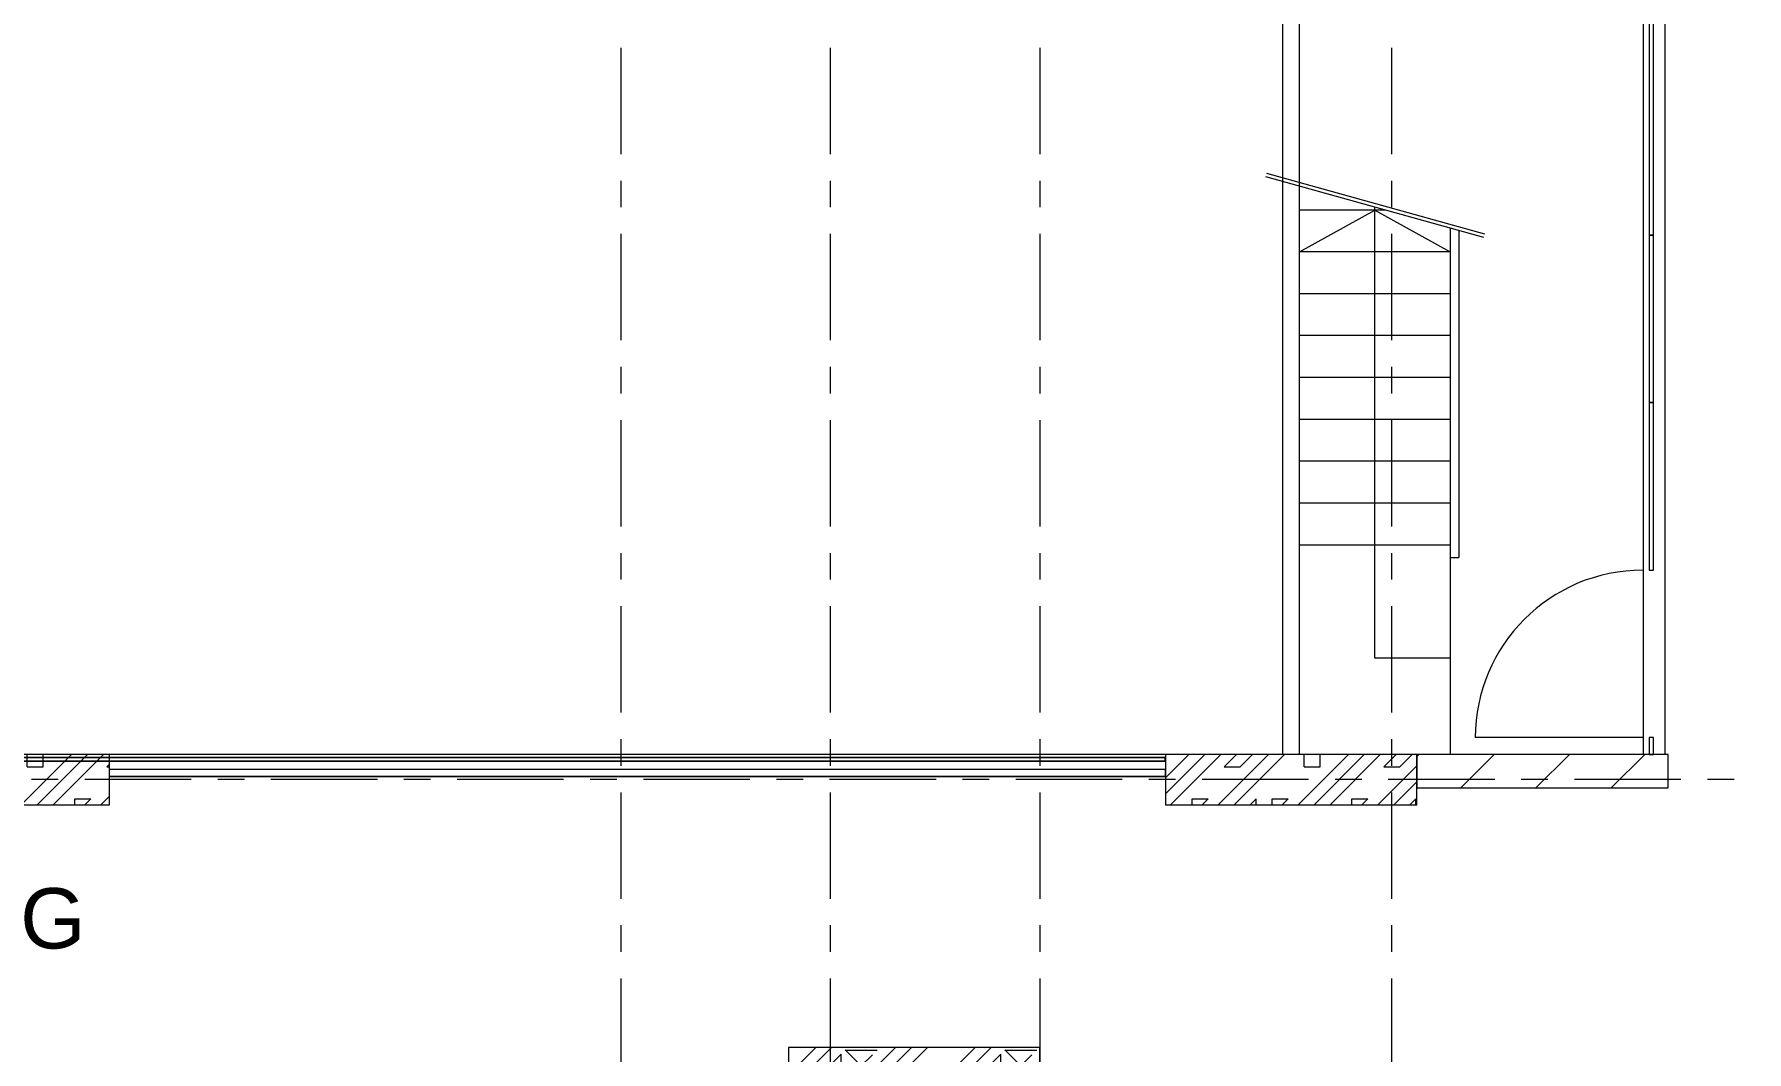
# Model space of a CAD drawing. Header units: millimetres. Extents: x -20144 to 117583, y -11426 to 48263.
# Drawn here: x 19951 to 30170, y 9825 to 15899 of the extents above; entities that cross this region are included whole.
import ezdxf

# ---------------------------------------------------------------- set-up
doc = ezdxf.new("R2010")
doc.units = ezdxf.units.MM
doc.linetypes.add('Grid Line', pattern=[22.225, 12.7, -3.175, 3.175, -3.175])
for name, color, linetype, lineweight in [('A-DOOR', 31, 'Continuous', 5), ('CHU', 181, 'Continuous', 5), ('CUA', 31, 'Continuous', 9), ('HATCH-TUONG', 152, 'Continuous', 9), ('KINH', 152, 'Continuous', 5), ('NET CAT', 3, 'Continuous', 5), ('NET THAY 1', 41, 'Continuous', 5), ('NET-CAT', 3, 'Continuous', 9), ('NET-THAY', 2, 'Continuous', 15), ('TRUC', 225, 'Continuous', 5)]:
    doc.layers.add(name, color=color, linetype=linetype, lineweight=lineweight)
doc.styles.add('Arial', font='arial.ttf', dxfattribs={"height": 360})
pattern_1 = [(45, (95.25, 0), (-476.246, 476.246), []), (45, (190.5, 0), (-476.246, 476.246), []), (45, (0, 0), (-476.246, 476.246), []), (45, (476.25, 0), (-476.246, 476.246), []), (45, (571.5, 0), (-476.246, 476.246), []), (0, (381, 95.25), (0, 952.5), [95.25, -857.25]), (0, (476.25, 190.5), (0, 952.5), [95.25, -857.25]), (45, (381, 95.25), (0, 952.491), [134.684, -1212.342]), (45, (476.25, 95.25), (0, 952.491), [134.684, -1212.342]), (0, (381, 95.25), (0, 952.5), [95.25, -857.25]), (90, (-95.25, 95.25), (-952.5, 6e-14), [95.25, -857.25]), (90, (0, 95.25), (-952.5, 6e-14), [190.5, -762]), (45, (-95.25, 190.5), (0, 952.491), [134.684, -1212.342]), (90, (762, 381), (-952.5, 6e-14), [95.25, -857.25]), (0, (666.75, 381), (0, 952.5), [95.25, -857.25]), (45, (666.75, 381), (0, 952.491), [134.683, -1212.342]), (0, (857.25, 95.25), (0, 952.5), [95.25, -857.25]), (0, (857.25, 571.5), (0, 952.5), [95.25, -857.25]), (90, (1047.75, 666.75), (-952.5, 6e-14), [95.25, -857.25]), (45, (857.25, 571.5), (0, 952.491), [269.367, -1077.66]), (45, (952.5, 571.5), (0, 952.491), [134.683, -1212.342]), (45, (1143, 762), (0, 952.491), [134.684, -1212.342]), (0, (1143, 857.25), (0, 952.5), [95.25, -857.25]), (90, (1143, 762), (-952.5, 6e-14), [95.25, -857.25]), (0, (476.25, 762), (0, 952.5), [95.25, -857.25]), (0, (666.75, 857.25), (0, 952.5), [95.25, -857.25]), (90, (571.5, 762), (-952.5, 6e-14), [95.25, -857.25]), (90, (666.75, 762), (-952.5, 6e-14), [95.25, -857.25]), (45, (476.25, 762), (0, 952.491), [134.684, -1212.342]), (45, (666.75, 762), (0, 952.491), [134.683, -1212.342]), (135, (119, 214.8), (-952.491, 6e-14), [134.684, -1212.342]), (135, (238.1, 333.4), (-952.491, 6e-14), [134.684, -1212.342]), (135, (309.56, 404.8), (-952.491, 6e-14), [134.684, -1212.342]), (135, (333.4, 428.6), (-952.491, 6e-14), [134.683, -1212.342]), (135, (381, 476.25), (-952.491, 6e-14), [134.683, -1212.342]), (135, (404.8, 500.06), (-952.491, 6e-14), [134.684, -1212.342]), (135, (476.25, 571.5), (-952.491, 6e-14), [134.683, -1212.342]), (135, (523.9, 619.1), (-952.491, 6e-14), [134.684, -1212.342]), (45, (119, 214.8), (0, 952.491), [95.25, -1251.776]), (45, (238.1, 333.4), (0, 952.491), [67.36, -1279.665]), (45, (404.8, 500.06), (0, 952.491), [67.36, -1279.665]), (45, (309.56, 595.3), (0, 952.491), [67.36, -1279.665]), (45, (476.25, 571.5), (0, 952.491), [67.36, -1279.665]), (45, (381, 666.75), (0, 952.491), [67.36, -1279.665]), (0, (24.2, 309.5), (0, 952.5), [190.043, -762.457]), (0, (238.1, 523.9), (0, 952.5), [95.25, -857.25])]

# ---------------------------------------------------------------- blocks, each defined once
blk = doc.blocks.new('Top Rail Type - Top Rail_Internal_-543043-MẶT BẰNG TẦNG 24')
at = {"layer": 'NET THAY 1'}
for p, q in [((11200, 11581), (26700, 11581)), ((11200, 11559), (26700, 11559)), ((26700, 11581), (26700, 11559))]:
    blk.add_line(p, q, dxfattribs=at)
blk = doc.blocks.new('Top Rail Type - Top Rail_Internal_-V13-MẶT BẰNG TẦNG 24')
at = {"layer": 'NET THAY 1'}
for p, q in [((26700, 11581), (11200, 11581)), ((26700, 11559), (11200, 11559)), ((26700, 11559), (26700, 11581))]:
    blk.add_line(p, q, dxfattribs=at)
blk = doc.blocks.new('Handrail Type - Handrail_Internal_-543054-MẶT BẰNG TẦNG 24')
at = {"layer": 'NET THAY 1'}
for p, q in [((26700, 11510), (20401, 11510)), ((20401, 11468), (26700, 11468)), ((26700, 11510), (26700, 11468))]:
    blk.add_line(p, q, dxfattribs=at)
blk = doc.blocks.new('Handrail Type - ALB-BALUSTER-534187-MẶT BẰNG TẦNG 24')
at = {"layer": 'NET THAY 1'}
blk.add_line((0, -21.2), (0, 21.2), dxfattribs=at)
blk = doc.blocks.new('Handrail Type - Handrail_Internal_-V14-MẶT BẰNG TẦNG 24')
at = {"layer": 'NET THAY 1'}
for p, q in [((26700, 11510), (20401, 11510)), ((26700, 11468), (20401, 11468))]:
    blk.add_line(p, q, dxfattribs=at)
blk = doc.blocks.new('System Panel - Glazed-701371-MẶT BẰNG TẦNG 24')
at = {"layer": 'KINH', "lineweight": 9}
for p, q in [((925, 13), (-925, 13)), ((-925, 13), (-925, -13)), ((925, -13), (925, 13)), ((-925, -13), (925, -13))]:
    blk.add_line(p, q, dxfattribs=at)
blk = doc.blocks.new('System Panel - Glazed-574536-MẶT BẰNG TẦNG 24')
at = {"layer": 'KINH', "lineweight": 9}
for p, q in [((500, 12.7), (-500, 12.7)), ((-500, 12.7), (-500, -12.7)), ((500, -12.7), (500, 12.7)), ((-500, -12.7), (500, -12.7))]:
    blk.add_line(p, q, dxfattribs=at)
blk = doc.blocks.new('M_Door-Curtain-Wall-Single-Glass - M_Door-Curtain-Wall-Single-Glass-574537-MẶT BẰNG TẦNG 24')
at = {"layer": 'A-DOOR'}
blk.add_line((500, -50.8), (500, -1050.8), dxfattribs=at)
at = {"layer": 'CUA', "lineweight": 5}
blk.add_arc((500, -50.8), 1000, 180, 270, dxfattribs=at)
blk = doc.blocks.new('System Panel - Glazed-574538-MẶT BẰNG TẦNG 24')
at = {"layer": 'KINH', "lineweight": 9}
for p, q in [((50, 12.7), (-50, 12.7)), ((-50, 12.7), (-50, -12.7)), ((50, -12.7), (50, 12.7)), ((-50, -12.7), (50, -12.7))]:
    blk.add_line(p, q, dxfattribs=at)

msp = doc.modelspace()

# ---------------------------------------------------------------- hatches: boundary and pattern name
at = {"layer": 'HATCH-TUONG', "lineweight": 5}
h = msp.add_hatch(dxfattribs=at)
h.set_pattern_fill('FP_2', color=256, style=0, pattern_type=2)
h.set_pattern_definition([(45, (0, 0), (-224.5064, 224.5064), [])])
h.paths.add_polyline_path([(29700.5, 11400.1), (29700.5, 11600.1), (28200.6, 11600.1), (28200.6, 11400.1)], flags=0)
at = {"layer": 'NET CAT'}
h = msp.add_hatch(dxfattribs=at)
h.set_pattern_fill('FP_1', color=256, style=0, pattern_type=2)
h.set_pattern_definition(pattern_1)
h.paths.add_polyline_path([(20400.5, 11299.9), (20400.5, 11599.9), (18900.5, 11599.9), (18900.5, 11299.9)], flags=0)
h = msp.add_hatch(dxfattribs=at)
h.set_pattern_fill('FP_1', color=256, style=0, pattern_type=2)
h.set_pattern_definition(pattern_1)
h.paths.add_polyline_path([(28200.5, 11299.9), (28200.5, 11599.9), (26700.5, 11599.9), (26700.5, 11299.9), (28063.7, 11299.9)], flags=0)
h = msp.add_hatch(dxfattribs=at)
h.set_pattern_fill('FP_1', color=256, style=0, pattern_type=2)
h.set_pattern_definition(pattern_1)
h.paths.add_polyline_path([(25950.5, 9549.9), (25950.5, 9849.9), (24450.5, 9849.9), (24450.5, 9549.9), (24629.7, 9549.9)], flags=0)

# ---------------------------------------------------------------- linework, layer by layer
at = {"layer": 'NET CAT', "lineweight": 13}
for p, q in [((20400.5, 11599.9), (18900.5, 11599.9)), ((20400.5, 11299.9), (20400.5, 11599.9)), ((28200.5, 11599.9), (26700.5, 11599.9)), ((26700.5, 11599.9), (26700.5, 11299.9)), ((28200.5, 11299.9), (28200.5, 11599.9)), ((18900.5, 11299.9), (20400.5, 11299.9)), ((26700.5, 11299.9), (28200.5, 11299.9)), ((25950.5, 9849.9), (24450.5, 9849.9)), ((24450.5, 9849.9), (24450.5, 9549.9)), ((25950.5, 9549.9), (25950.5, 9849.9))]:
    msp.add_line(p, q, dxfattribs=at)
at = {"layer": 'NET-CAT', "lineweight": 15}
for p, q in [((29700.5, 11600.1), (28200.6, 11600.1)), ((28200.6, 11600.1), (28200.6, 11400.1)), ((29700.5, 11400.1), (29700.5, 11600.1)), ((28200.6, 11400.1), (29700.5, 11400.1))]:
    msp.add_line(p, q, dxfattribs=at)
at = {"layer": 'NET-THAY', "lineweight": 9}
for p, q in [((29550.5, 16549.9), (29550.5, 11600.1)), ((29680.6, 16549.9), (29680.6, 11600.1)), ((26700.5, 11599.9), (20400.5, 11599.9))]:
    msp.add_line(p, q, dxfattribs=at)
at = {"layer": 'NET-THAY', "lineweight": 9, "elevation": 0}
for points in [[(27400.5, 11599.9), (27400.5, 16549.9)], [(27500.5, 11599.9), (27500.5, 16549.9)], [(28400.6, 12174.8), (27950.6, 12174.8), (27950.6, 14022.1)], [(28400.6, 12775.5), (28400.6, 11600.1)]]:
    msp.add_lwpolyline(points, dxfattribs=at)
at = {"layer": 'NET-THAY', "lineweight": 9}
for points in [[(28600.5, 14686.7), (27300.5, 15047.9)], [(28605.9, 14706), (27305.9, 15067.2)], [(28012.6, 14850.1), (27500.6, 14850.1)], [(27500.6, 14600.1), (27950.6, 14850.1), (28400.6, 14600)], [(27950.6, 13995.9), (27950.6, 14867.3)], [(28400.5, 14742.3), (28400.6, 12775.5), (28450.6, 12775.5)], [(28450.5, 14728.4), (28450.6, 12775.5)], [(28400.5, 14600), (27500.6, 14600.1)], [(28400.5, 14350), (27500.6, 14350.1)], [(28400.5, 14100), (27500.5, 14100.1)], [(28400.5, 13850), (27500.6, 13850.1)], [(28400.6, 13600), (27500.7, 13600.1)], [(28400.5, 13350.1), (27500.6, 13350.1)], [(28400.5, 13100.1), (27500.6, 13100.1)], [(28400.5, 12850.1), (27500.6, 12850.1)]]:
    msp.add_lwpolyline(points, dxfattribs=at)
at = {"layer": 'TRUC', "linetype": 'Grid Line', "ltscale": 50}
for p, q in [((23450.5, 43599.9), (23450.5, -4500.1)), ((24700.5, 43599.9), (24700.5, -7167.6)), ((25950.5, 43599.9), (25950.5, -4500.1)), ((28050.5, 43599.9), (28050.5, -7167.6)), ((42000.5, 11449.9), (-12092.4, 11449.9))]:
    msp.add_line(p, q, dxfattribs=at)

# ---------------------------------------------------------------- block references
at = {"lineweight": 9, "rotation": 270}
for name, p in [('System Panel - Glazed-701371-MẶT BẰNG TẦNG 24', (29600.5, 15625)), ('System Panel - Glazed-574536-MẶT BẰNG TẦNG 24', (29600.5, 14200.1)), ('System Panel - Glazed-574536-MẶT BẰNG TẦNG 24', (29600.5, 13200.1)), ('M_Door-Curtain-Wall-Single-Glass - M_Door-Curtain-Wall-Single-Glass-574537-MẶT BẰNG TẦNG 24', (29600.5, 12200.1)), ('System Panel - Glazed-574538-MẶT BẰNG TẦNG 24', (29600.5, 11650.1))]:
    msp.add_blockref(name, p, dxfattribs=at)
at = {"lineweight": 9}
for name, p in [('Top Rail Type - Top Rail_Internal_-543043-MẶT BẰNG TẦNG 24', (0, 0)), ('Top Rail Type - Top Rail_Internal_-V13-MẶT BẰNG TẦNG 24', (0, 0)), ('Handrail Type - Handrail_Internal_-543054-MẶT BẰNG TẦNG 24', (0, 0)), ('Handrail Type - Handrail_Internal_-V14-MẶT BẰNG TẦNG 24', (0, 0)), ('Handrail Type - ALB-BALUSTER-534187-MẶT BẰNG TẦNG 24', (26700.5, 11488.7))]:
    msp.add_blockref(name, p, dxfattribs=at)

# ---------------------------------------------------------------- texts
at = {"layer": 'CHU', "color": 7, "insert": (17323.7, 10801.7), "char_height": 360, "width": 2926.98, "attachment_point": 1, "line_spacing_factor": 0.936439, "style": 'Arial'}
msp.add_mtext('\\pt2540.0016,5079.9996,7620.0012,10159.9992,12700.0008,15239.9988,17780.0004,20319.9984,22860,25400.0016,27939.9996,30480.0012,33019.9992,35560.0008,38099.9988,40640.0004,43179.9984,45720,48260.0016,50799.9996,53340.0012,55879.9992,58420.0008,60959.9988,63500.0004,66039.9984,68580,71120.0016,73659.9996,76200.0012,78739.9992,81280.0008;HÀNH LANG', dxfattribs=at)

doc.saveas('drawing.dxf')
